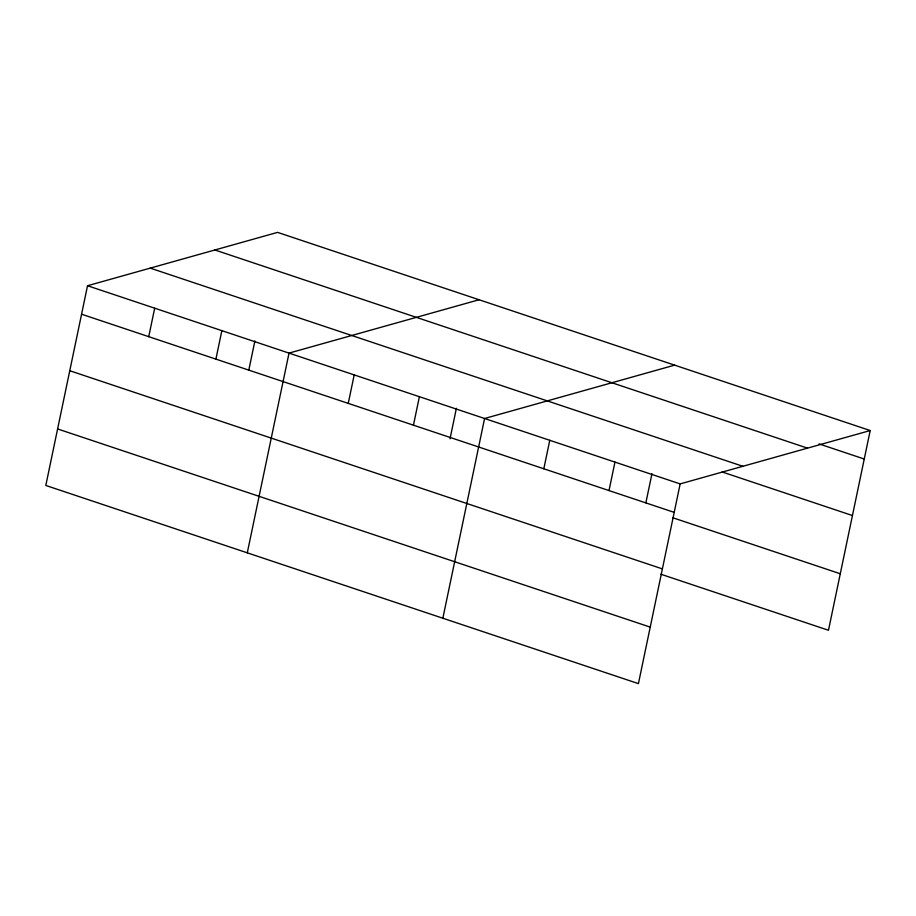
<?xml version="1.0" encoding="UTF-8"?>
<svg xmlns="http://www.w3.org/2000/svg" width="916" height="916" viewBox="0 0 916 916"><rect width="100%" height="100%" fill="white"/><g stroke="black" fill="none" stroke-linecap="round" stroke-linejoin="round"><path stroke-width="1.37" d="M870.2 430.543L277.582 232.378L87.524 285.735L45.8 485.457L638.418 683.622L680.153 483.9L870.2 430.543L828.476 630.265L660.848 574.217M148.736 336.676L154.69 308.188M215.901 359.129L221.855 330.653M248.82 370.041L254.9 340.935M247.286 552.84L289.021 353.107L479.068 299.75M348.252 403.384L354.206 374.907M413.448 425.184L419.391 396.708M450.019 438.81L456.386 408.307M442.852 618.231L484.587 418.498L674.634 365.14M543.818 468.786L549.772 440.298M609.014 490.575L614.957 462.099M645.872 502.815L651.952 473.709M819.019 443.894L864.246 459.019M214.859 249.976L807.477 448.142M150.247 268.125L742.865 466.29M722.071 471.935L852.441 515.536M87.524 285.735L680.153 483.9M81.581 314.211L674.199 512.376M672.653 517.7L840.281 573.76M69.765 370.728L662.394 568.893M57.605 428.951L650.223 627.117"/></g></svg>
